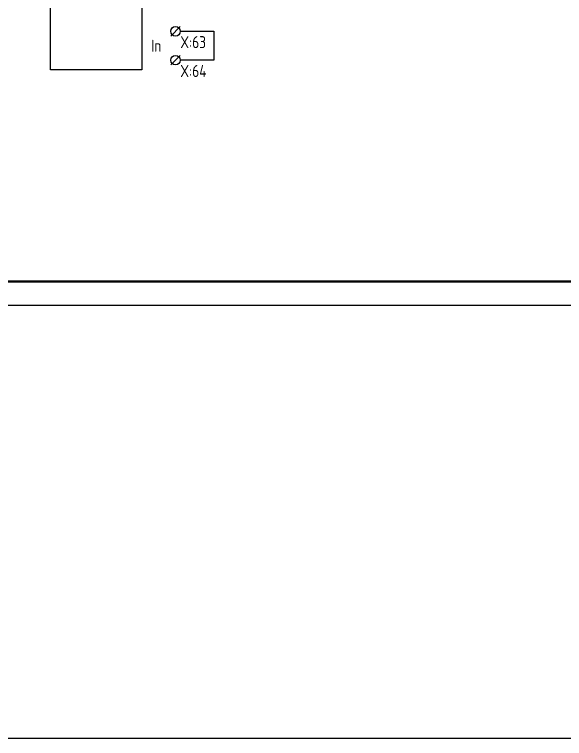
# Model space of a CAD drawing. Header units: millimetres. Extents: x -997 to 6341, y -90 to 618.
# Drawn here: x 112.5 to 226.9, y -90 to 60.5 of the extents above; entities that cross this region are included whole.
import ezdxf

# ---------------------------------------------------------------- set-up
doc = ezdxf.new("R2010")
doc.units = ezdxf.units.MM
doc.styles.add('Gost_type_A', font='GOST_A.TTF')

# ---------------------------------------------------------------- blocks, each defined once
blk = doc.blocks.new('Формат_А3')
blk.add_lwpolyline([(-420, 297), (0, 297), (0, 0), (-420, 0)], close=True)
at = {"lineweight": 50}
blk.add_lwpolyline([(-400, 292), (-5, 292), (-5, 5), (-400, 5)], close=True, dxfattribs=at)

msp = doc.modelspace()

# ---------------------------------------------------------------- linework, layer by layer
for p, q in [((147, 58), (145, 56)), ((147, 57), (154, 57)), ((154, 57), (154, 51)), ((147, 52), (145, 50)), ((154, 51), (147, 51))]:
    msp.add_line(p, q)
for points in [[(-997, 618), (6340.99, 618), (6340.99, -90), (-997, -90)], [(139, 49), (120, 49), (120, 105), (139, 105)]]:
    msp.add_lwpolyline(points, close=True)
for centre in [(146, 57), (146, 51)]:
    msp.add_circle(centre, 1)

# ---------------------------------------------------------------- block references
msp.add_blockref('Формат_А3', (420, 0))

# ---------------------------------------------------------------- texts
at = {"char_height": 2.5, "line_spacing_factor": 0.9, "style": 'Gost_type_A'}
for s, insert, width, attachment_point in [('X:63', (147, 56), 10, 1), ('In', (142, 54), 6, 5), ('X:64', (147, 50), 10, 1)]:
    msp.add_mtext(s, dxfattribs=dict(at, insert=insert, width=width, attachment_point=attachment_point))

doc.saveas('drawing.dxf')
